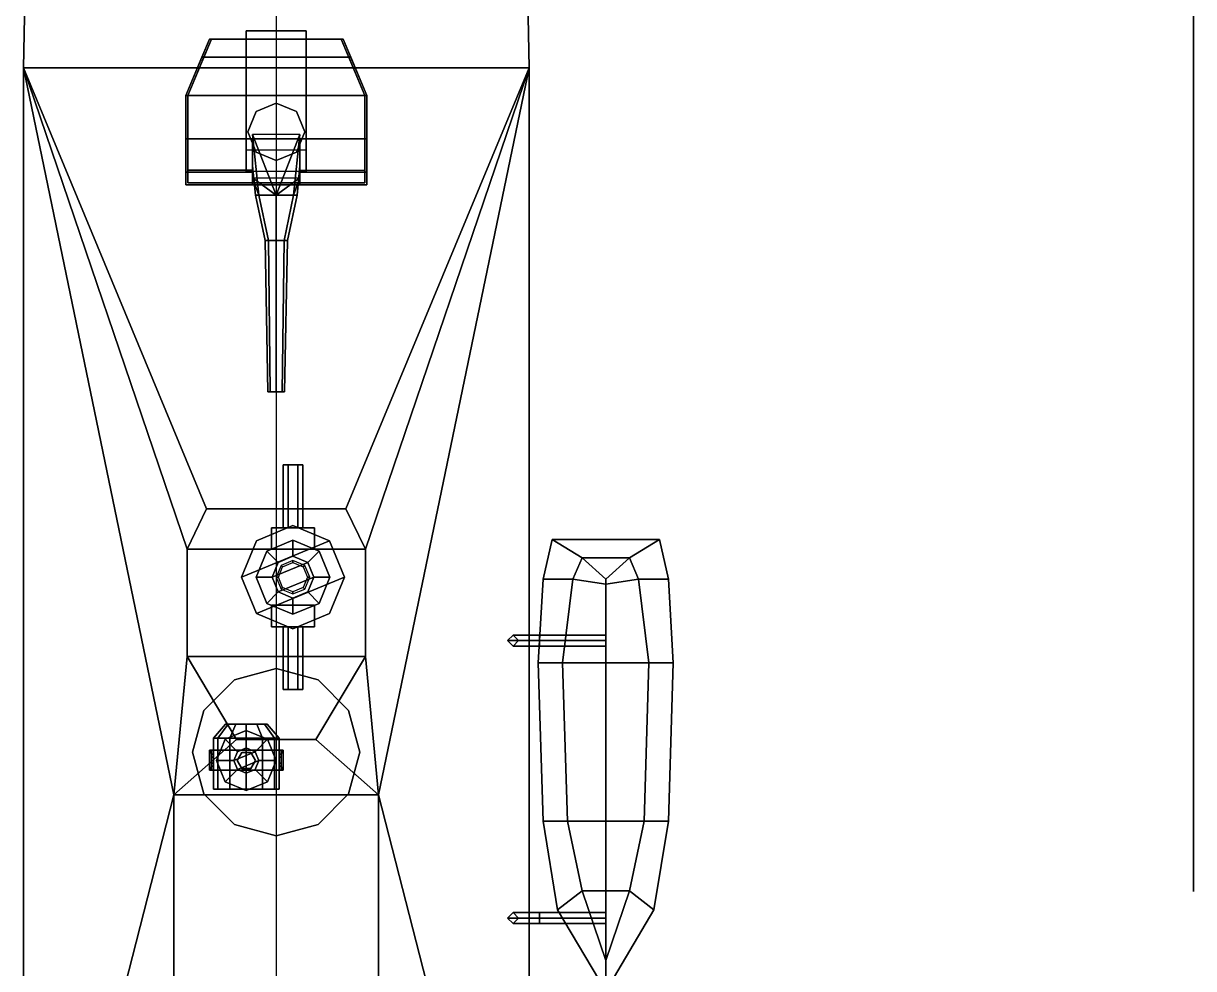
# Model space of a CAD drawing. Header units: millimetres. Extents: x -5.7 to 14.2, y -35.4 to 40.7.
# Drawn here: x -3.63 to 13.17, y -3.8 to 9.77 of the extents above; entities that cross this region are included whole.
import ezdxf

# ---------------------------------------------------------------- set-up
doc = ezdxf.new("R2010")
doc.units = ezdxf.units.MM
for name, color, linetype in [('gun', 1, 'Continuous'), ('railings', 6, 'Continuous'), ('sleeve', 5, 'Continuous'), ('superstructure', 3, 'Continuous'), ('turret', 2, 'Continuous')]:
    doc.layers.add(name, color=color, linetype=linetype)

msp = doc.modelspace()

# ---------------------------------------------------------------- linework, layer by layer
msp.add_xline((0, 4.53, -4.89), (0, -1))
for points in [[(-3.53, 14.27), (-3.63, 9.13), (-3.63, 9.13, 2.29), (-3.53, 14.27, 2.29)], [(-3.53, 14.27, 2.29), (-3.63, 9.13, 2.29), (3.63, 9.13, 2.29), (3.53, 14.27, 2.29)], [(3.53, 14.27, 2.29), (3.63, 9.13, 2.29), (3.63, 9.13), (3.53, 14.27)], [(-3.63, 9.13), (-3.63, -9.74), (-3.63, -9.74, 2.29), (-3.63, 9.13, 2.29)], [(-3.63, 9.13, 2.29), (-1, 2.8, 2.29), (1, 2.8, 2.29), (3.63, 9.13, 2.29)], [(-3.63, 9.13, 2.29), (-3.63, -9.74, 2.29), (-1.47, -1.3, 2.29)], [(-3.63, 9.13, 2.29), (-3.63, 9.13, 2.29), (-1.28, 2.22, 2.29), (-1, 2.8, 2.29)], [(-3.63, 9.13, 2.29), (-1.47, -1.3, 2.29), (-1.28, 0.68, 2.29), (-1.28, 2.22, 2.29)], [(1, 2.8, 2.29), (1.28, 2.22, 2.29), (3.63, 9.13, 2.29)], [(1.28, 2.22, 2.29), (1.28, 0.68, 2.29), (1.47, -1.3, 2.29), (3.63, 9.13, 2.29)], [(1.47, -1.3, 2.29), (1.47, -1.3, 2.29), (3.63, -9.74, 2.29), (3.63, 9.13, 2.29)], [(3.63, 9.13, 2.29), (3.63, -9.74, 2.29), (3.63, -9.74), (3.63, 9.13)], [(0.31, 3.43, 6.009), (0.17, 3.43, 6.009), (0.1, 3.43, 6.13), (0.38, 3.43, 6.13)], [(0.38, 3.43, 6.13), (0.1, 3.43, 6.13), (0.17, 3.43, 6.251), (0.31, 3.43, 6.251)], [(0.1, 3.43, 6.13), (0.17, 3.43, 6.009), (0.17, 2.53, 6.009), (0.1, 2.53, 6.13)], [(0.17, 3.43, 6.251), (0.1, 3.43, 6.13), (0.1, 2.53, 6.13), (0.17, 2.53, 6.251)], [(0.17, 3.43, 6.009), (0.31, 3.43, 6.009), (0.31, 2.53, 6.009), (0.17, 2.53, 6.009)], [(0.31, 3.43, 6.251), (0.17, 3.43, 6.251), (0.17, 2.53, 6.251), (0.31, 2.53, 6.251)], [(0.31, 3.43, 6.009), (0.38, 3.43, 6.13), (0.38, 2.53, 6.13), (0.31, 2.53, 6.009)], [(0.38, 3.43, 6.13), (0.31, 3.43, 6.251), (0.31, 2.53, 6.251), (0.38, 2.53, 6.13)], [(-1, 2.8, 2.29), (-1.28, 2.22, 2.29), (-1.28, 2.22, 4.17), (-1, 2.8, 4.17)], [(-1, 2.8, 4.17), (-1.28, 2.22, 4.17), (1.28, 2.22, 4.17), (1, 2.8, 4.17)], [(1, 2.8, 2.29), (-1, 2.8, 2.29), (-1, 2.8, 4.17), (1, 2.8, 4.17)], [(1, 2.8, 4.17), (1.28, 2.22, 4.17), (1.28, 2.22, 2.29), (1, 2.8, 2.29)], [(0.24, 2.56, 5.89), (-0.283, 2.343, 5.89), (-0.5, 1.82, 5.89), (0.763, 2.343, 5.89)], [(0.24, 2.56, 5.72), (-0.283, 2.343, 5.72), (-0.283, 2.343, 5.89), (0.24, 2.56, 5.89)], [(0.55, 2.53, 6.37), (0.55, 2.53, 5.89), (-0.07, 2.53, 5.89), (-0.07, 2.53, 6.37)], [(-0.07, 2.53, 5.89), (-0.07, 2.22, 5.89), (-0.07, 2.22, 6.37), (-0.07, 2.53, 6.37)], [(0.55, 2.53, 5.89), (0.55, 2.22, 5.89), (-0.07, 2.22, 5.89), (-0.07, 2.53, 5.89)], [(-0.07, 2.53, 6.37), (-0.07, 2.22, 6.37), (0.55, 2.22, 6.37), (0.55, 2.53, 6.37)], [(0.763, 2.343, 5.72), (0.24, 2.56, 5.72), (0.24, 2.56, 5.89), (0.763, 2.343, 5.89)], [(0.55, 2.22, 6.37), (0.55, 2.22, 5.89), (0.55, 2.53, 5.89), (0.55, 2.53, 6.37)], [(4.26, 1.79, 3.07), (4.39, 2.1, 3.07), (3.96, 2.36, 3.7), (3.83, 1.79, 3.7)], [(3.83, 1.79, 3.7), (3.96, 2.36, 3.7), (4.39, 2.1, 3.07), (4.26, 1.79, 3.07)], [(5.07, 2.1, 3.07), (4.39, 2.1, 3.07), (3.96, 2.36, 3.7), (5.5, 2.36, 3.7)], [(5.5, 2.36, 3.7), (3.96, 2.36, 3.7), (4.39, 2.1, 3.07), (5.07, 2.1, 3.07)], [(5.63, 1.79, 3.7), (5.5, 2.36, 3.7), (5.07, 2.1, 3.07), (5.2, 1.79, 3.07)], [(5.2, 1.79, 3.07), (5.07, 2.1, 3.07), (5.5, 2.36, 3.7), (5.63, 1.79, 3.7)], [(-1.28, 2.22, 2.29), (-1.28, 0.68, 2.29), (-1.28, 0.68, 4.17), (-1.28, 2.22, 4.17)], [(-1.28, 2.22, 4.17), (-1.28, 0.68, 4.17), (1.28, 0.68, 4.17), (1.28, 2.22, 4.17)], [(0.763, 2.343, 5.89), (-0.5, 1.82, 5.89), (-0.283, 1.297, 5.89), (0.98, 1.82, 5.89)], [(-0.283, 2.343, 5.72), (-0.5, 1.82, 5.72), (-0.5, 1.82, 5.89), (-0.283, 2.343, 5.89)], [(-0.135, 2.195, 5.89), (-0.29, 1.82, 5.89), (-0.29, 1.82, 6.43), (-0.135, 2.195, 6.43)], [(-0.135, 2.195, 6.43), (-0.29, 1.82, 6.43), (-0.06, 1.82, 6.74), (0.028, 2.032, 6.74)], [(0.24, 2.35, 5.89), (-0.135, 2.195, 5.89), (-0.135, 2.195, 6.43), (0.24, 2.35, 6.43)], [(0.24, 2.35, 6.43), (-0.135, 2.195, 6.43), (0.028, 2.032, 6.74), (0.24, 2.12, 6.74)], [(0.615, 2.195, 5.89), (0.24, 2.35, 5.89), (0.24, 2.35, 6.43), (0.615, 2.195, 6.43)], [(0.615, 2.195, 6.43), (0.24, 2.35, 6.43), (0.24, 2.12, 6.74), (0.452, 2.032, 6.74)], [(0.77, 1.82, 6.43), (0.615, 2.195, 6.43), (0.452, 2.032, 6.74), (0.54, 1.82, 6.74)], [(0.77, 1.82, 5.89), (0.615, 2.195, 5.89), (0.615, 2.195, 6.43), (0.77, 1.82, 6.43)], [(0.98, 1.82, 5.72), (0.763, 2.343, 5.72), (0.763, 2.343, 5.89), (0.98, 1.82, 5.89)], [(1.28, 2.22, 4.17), (1.28, 0.68, 4.17), (1.28, 0.68, 2.29), (1.28, 2.22, 2.29)], [(0.24, 2.12, 6.74), (0.028, 2.032, 6.74), (-0.06, 1.82, 6.74), (0.452, 2.032, 6.74)], [(0.452, 2.032, 6.74), (-0.06, 1.82, 6.74), (0.028, 1.608, 6.74), (0.54, 1.82, 6.74)], [(0.092, 1.968, 5.72), (0.24, 2.03, 5.72), (0.24, 2.06, 4.17), (0.07, 1.99, 4.17)], [(0.24, 2.03, 5.72), (0.388, 1.968, 5.72), (0.41, 1.99, 4.17), (0.24, 2.06, 4.17)], [(4.26, 1.79, 3.07), (4.39, 2.1, 3.07), (4.73, 1.79, 2.68), (4.73, 1.72, 2.68)], [(4.73, 1.72, 2.68), (4.73, 1.79, 2.68), (4.39, 2.1, 3.07), (4.26, 1.79, 3.07)], [(5.07, 2.1, 3.07), (4.39, 2.1, 3.07), (4.73, 1.79, 2.68)], [(4.73, 1.79, 2.68), (4.73, 1.79, 2.68), (4.39, 2.1, 3.07), (5.07, 2.1, 3.07)], [(4.73, 1.72, 2.68), (4.73, 1.79, 2.68), (5.07, 2.1, 3.07), (5.2, 1.79, 3.07)], [(5.2, 1.79, 3.07), (5.07, 2.1, 3.07), (4.73, 1.79, 2.68), (4.73, 1.72, 2.68)], [(0.03, 1.82, 5.72), (0.092, 1.968, 5.72), (0.07, 1.99, 4.17), (0, 1.82, 4.17)], [(0.388, 1.968, 5.72), (0.45, 1.82, 5.72), (0.48, 1.82, 4.17), (0.41, 1.99, 4.17)], [(-0.5, 1.82, 5.72), (-0.283, 1.297, 5.72), (-0.283, 1.297, 5.89), (-0.5, 1.82, 5.89)], [(-0.29, 1.82, 5.89), (-0.135, 1.445, 5.89), (-0.135, 1.445, 6.43), (-0.29, 1.82, 6.43)], [(-0.29, 1.82, 6.43), (-0.135, 1.445, 6.43), (0.028, 1.608, 6.74), (-0.06, 1.82, 6.74)], [(0.98, 1.82, 5.89), (-0.283, 1.297, 5.89), (0.24, 1.08, 5.89), (0.763, 1.297, 5.89)], [(0.092, 1.672, 5.72), (0.03, 1.82, 5.72), (0, 1.82, 4.17), (0.07, 1.65, 4.17)], [(0.54, 1.82, 6.74), (0.028, 1.608, 6.74), (0.24, 1.52, 6.74), (0.452, 1.608, 6.74)], [(0.45, 1.82, 5.72), (0.388, 1.672, 5.72), (0.41, 1.65, 4.17), (0.48, 1.82, 4.17)], [(0.615, 1.445, 6.43), (0.77, 1.82, 6.43), (0.54, 1.82, 6.74), (0.452, 1.608, 6.74)], [(0.615, 1.445, 5.89), (0.77, 1.82, 5.89), (0.77, 1.82, 6.43), (0.615, 1.445, 6.43)], [(0.763, 1.297, 5.72), (0.98, 1.82, 5.72), (0.98, 1.82, 5.89), (0.763, 1.297, 5.89)], [(4.11, 0.59, 3.07), (4.26, 1.79, 3.07), (3.83, 1.79, 3.7), (3.76, 0.59, 3.7)], [(3.76, 0.59, 3.7), (3.83, 1.79, 3.7), (4.26, 1.79, 3.07), (4.11, 0.59, 3.07)], [(4.11, 0.59, 3.07), (4.26, 1.79, 3.07), (4.73, 1.72, 2.68), (4.73, 0.59, 2.68)], [(4.73, 0.59, 2.68), (4.73, 1.72, 2.68), (4.26, 1.79, 3.07), (4.11, 0.59, 3.07)], [(4.73, 0.59, 2.68), (4.73, 1.72, 2.68), (5.2, 1.79, 3.07), (5.35, 0.59, 3.07)], [(5.35, 0.59, 3.07), (5.2, 1.79, 3.07), (4.73, 1.72, 2.68), (4.73, 0.59, 2.68)], [(5.7, 0.59, 3.7), (5.63, 1.79, 3.7), (5.2, 1.79, 3.07), (5.35, 0.59, 3.07)], [(5.35, 0.59, 3.07), (5.2, 1.79, 3.07), (5.63, 1.79, 3.7), (5.7, 0.59, 3.7)], [(-0.135, 1.445, 6.43), (0.24, 1.29, 6.43), (0.24, 1.52, 6.74), (0.028, 1.608, 6.74)], [(0.24, 1.61, 5.72), (0.092, 1.672, 5.72), (0.07, 1.65, 4.17), (0.24, 1.58, 4.17)], [(0.388, 1.672, 5.72), (0.24, 1.61, 5.72), (0.24, 1.58, 4.17), (0.41, 1.65, 4.17)], [(0.24, 1.29, 6.43), (0.615, 1.445, 6.43), (0.452, 1.608, 6.74), (0.24, 1.52, 6.74)], [(-0.135, 1.445, 5.89), (0.24, 1.29, 5.89), (0.24, 1.29, 6.43), (-0.135, 1.445, 6.43)], [(-0.07, 1.42, 6.37), (-0.07, 1.42, 5.89), (-0.07, 1.11, 5.89), (-0.07, 1.11, 6.37)], [(-0.07, 1.11, 5.89), (-0.07, 1.42, 5.89), (0.55, 1.42, 5.89), (0.55, 1.11, 5.89)], [(0.55, 1.11, 6.37), (0.55, 1.42, 6.37), (-0.07, 1.42, 6.37), (-0.07, 1.11, 6.37)], [(0.24, 1.29, 5.89), (0.615, 1.445, 5.89), (0.615, 1.445, 6.43), (0.24, 1.29, 6.43)], [(0.55, 1.11, 5.89), (0.55, 1.42, 5.89), (0.55, 1.42, 6.37), (0.55, 1.11, 6.37)], [(-0.283, 1.297, 5.72), (0.24, 1.08, 5.72), (0.24, 1.08, 5.89), (-0.283, 1.297, 5.89)], [(0.24, 1.08, 5.72), (0.763, 1.297, 5.72), (0.763, 1.297, 5.89), (0.24, 1.08, 5.89)], [(-0.07, 1.11, 6.37), (-0.07, 1.11, 5.89), (0.55, 1.11, 5.89), (0.55, 1.11, 6.37)], [(0.1, 0.21, 6.13), (0.17, 0.21, 6.251), (0.17, 1.11, 6.251), (0.1, 1.11, 6.13)], [(0.17, 0.21, 6.009), (0.1, 0.21, 6.13), (0.1, 1.11, 6.13), (0.17, 1.11, 6.009)], [(0.17, 0.21, 6.251), (0.31, 0.21, 6.251), (0.31, 1.11, 6.251), (0.17, 1.11, 6.251)], [(0.31, 0.21, 6.009), (0.17, 0.21, 6.009), (0.17, 1.11, 6.009), (0.31, 1.11, 6.009)], [(0.31, 0.21, 6.251), (0.38, 0.21, 6.13), (0.38, 1.11, 6.13), (0.31, 1.11, 6.251)], [(0.38, 0.21, 6.13), (0.31, 0.21, 6.009), (0.31, 1.11, 6.009), (0.38, 1.11, 6.13)], [(3.4, 0.99, 4.29), (3.32, 0.91, 4.29), (3.78, 0.91, 4.91), (3.78, 0.99, 4.83)], [(3.4, 0.99, 2.29), (3.32, 0.91, 2.29), (3.32, 0.91, 4.29), (3.4, 0.99, 4.29)], [(3.32, 0.91, 4.29), (3.4, 0.83, 4.29), (3.78, 0.83, 4.83), (3.78, 0.91, 4.91)], [(3.32, 0.91, 2.29), (3.4, 0.83, 2.29), (3.4, 0.83, 4.29), (3.32, 0.91, 4.29)], [(3.48, 0.91, 4.29), (3.4, 0.99, 4.29), (3.78, 0.99, 4.83), (3.78, 0.91, 4.75)], [(3.48, 0.91, 2.29), (3.4, 0.99, 2.29), (3.4, 0.99, 4.29), (3.48, 0.91, 4.29)], [(3.4, 0.83, 4.29), (3.48, 0.91, 4.29), (3.78, 0.91, 4.75), (3.78, 0.83, 4.83)], [(3.4, 0.83, 2.29), (3.48, 0.91, 2.29), (3.48, 0.91, 4.29), (3.4, 0.83, 4.29)], [(4.73, 0.91, 5.27), (4.73, 0.99, 5.19), (3.78, 0.99, 4.83), (3.78, 0.91, 4.91)], [(4.73, 0.99, 5.19), (4.73, 0.91, 5.11), (3.78, 0.91, 4.75), (3.78, 0.99, 4.83)], [(4.73, 0.91, 5.11), (4.73, 0.83, 5.19), (3.78, 0.83, 4.83), (3.78, 0.91, 4.75)], [(4.73, 0.83, 5.19), (4.73, 0.91, 5.27), (3.78, 0.91, 4.91), (3.78, 0.83, 4.83)], [(4.73, 0.83, 5.19), (4.73, 0.91, 5.11), (4.73, 0.99, 5.19), (4.73, 0.91, 5.27)], [(-1.47, -1.3, 2.29), (-1.47, -1.3, 2.29), (-0.57, -0.51, 2.29), (-1.28, 0.68, 2.29)], [(-1.28, 0.68, 2.29), (-0.57, -0.51, 2.29), (-0.57, -0.51, 3.3), (-1.28, 0.68, 3.3)], [(-1.28, 0.68, 3.3), (-0.57, -0.51, 3.3), (0.57, -0.51, 3.3), (1.28, 0.68, 3.3)], [(-1.28, 0.68, 4.17), (-1.28, 0.68, 3.3), (1.28, 0.68, 3.3), (1.28, 0.68, 4.17)], [(1.28, 0.68, 3.3), (0.57, -0.51, 3.3), (0.57, -0.51, 2.29), (1.28, 0.68, 2.29)], [(1.28, 0.68, 2.29), (0.57, -0.51, 2.29), (1.47, -1.3, 2.29)], [(0, 0.51, 3.3), (-0.6, 0.349, 3.3), (-0.6, 0.349, 5.07), (0, 0.51, 5.07)], [(0.6, 0.349, 3.3), (0, 0.51, 3.3), (0, 0.51, 5.07), (0.6, 0.349, 5.07)], [(4.18, -1.68, 3.07), (4.11, 0.59, 3.07), (3.76, 0.59, 3.7), (3.83, -1.68, 3.8)], [(3.83, -1.68, 3.8), (3.76, 0.59, 3.7), (4.11, 0.59, 3.07), (4.18, -1.68, 3.07)], [(4.18, -1.68, 3.07), (4.11, 0.59, 3.07), (4.73, 0.59, 2.68), (4.73, -1.68, 2.68)], [(4.73, -1.68, 2.68), (4.73, 0.59, 2.68), (4.11, 0.59, 3.07), (4.18, -1.68, 3.07)], [(4.73, -1.68, 2.68), (4.73, 0.59, 2.68), (5.35, 0.59, 3.07), (5.28, -1.68, 3.07)], [(5.28, -1.68, 3.07), (5.35, 0.59, 3.07), (4.73, 0.59, 2.68), (4.73, -1.68, 2.68)], [(5.63, -1.68, 3.8), (5.7, 0.59, 3.7), (5.35, 0.59, 3.07), (5.28, -1.68, 3.07)], [(5.28, -1.68, 3.07), (5.35, 0.59, 3.07), (5.7, 0.59, 3.7), (5.63, -1.68, 3.8)], [(-0.6, 0.349, 3.3), (-1.039, -0.09, 3.3), (-1.039, -0.09, 5.07), (-0.6, 0.349, 5.07)], [(1.039, -0.09, 3.3), (0.6, 0.349, 3.3), (0.6, 0.349, 5.07), (1.039, -0.09, 5.07)], [(0.1, 0.21, 6.13), (0.38, 0.21, 6.13), (0.31, 0.21, 6.251), (0.17, 0.21, 6.251)], [(0.17, 0.21, 6.009), (0.31, 0.21, 6.009), (0.38, 0.21, 6.13), (0.1, 0.21, 6.13)], [(-1.039, -0.09, 3.3), (-1.2, -0.69, 3.3), (-1.2, -0.69, 5.07), (-1.039, -0.09, 5.07)], [(1.2, -0.69, 3.3), (1.039, -0.09, 3.3), (1.039, -0.09, 5.07), (1.2, -0.69, 5.07)], [(-0.57, -0.51, 2.29), (-1.47, -1.3, 2.29), (-1.47, -1.3, 3.3), (-0.57, -0.51, 3.3)], [(-0.57, -0.51, 3.3), (-1.47, -1.3, 3.3), (1.47, -1.3, 3.3), (0.57, -0.51, 3.3)], [(0.57, -0.51, 3.3), (1.47, -1.3, 3.3), (1.47, -1.3, 2.29), (0.57, -0.51, 2.29)], [(-1.2, -0.69, 3.3), (-1.039, -1.29, 3.3), (-1.039, -1.29, 5.07), (-1.2, -0.69, 5.07)], [(1.039, -1.29, 3.3), (1.2, -0.69, 3.3), (1.2, -0.69, 5.07), (1.039, -1.29, 5.07)], [(-3.63, -9.74, 2.29), (-3.61, -11.16, 2.29), (-1.47, -11.16, 2.29), (-1.47, -1.3, 2.29)], [(-1.47, -1.3, 2.29), (-1.47, -11.16, 2.29), (-1.47, -11.38, 3.3), (-1.47, -1.3, 3.3)], [(-1.47, -1.3, 3.3), (-1.47, -11.38, 3.3), (1.47, -11.38, 3.3), (1.47, -1.3, 3.3)], [(-1.039, -1.29, 3.3), (-0.6, -1.729, 3.3), (-0.6, -1.729, 5.07), (-1.039, -1.29, 5.07)], [(0.6, -1.729, 3.3), (1.039, -1.29, 3.3), (1.039, -1.29, 5.07), (0.6, -1.729, 5.07)], [(1.47, -1.3, 2.29), (1.47, -11.16, 2.29), (3.61, -11.16, 2.29), (3.63, -9.74, 2.29)], [(1.47, -11.38, 3.3), (1.47, -11.16, 2.29), (1.47, -1.3, 2.29), (1.47, -1.3, 3.3)], [(-0.6, -1.729, 3.3), (0, -1.89, 3.3), (0, -1.89, 5.07), (-0.6, -1.729, 5.07)], [(0, -1.89, 3.3), (0.6, -1.729, 3.3), (0.6, -1.729, 5.07), (0, -1.89, 5.07)], [(4.39, -2.68, 3.07), (4.18, -1.68, 3.07), (3.83, -1.68, 3.8), (4.04, -2.95, 3.86)], [(4.04, -2.95, 3.86), (3.83, -1.68, 3.8), (4.18, -1.68, 3.07), (4.39, -2.68, 3.07)], [(4.73, -2.68, 2.68), (4.73, -1.68, 2.68), (4.18, -1.68, 3.07), (4.39, -2.68, 3.07)], [(4.39, -2.68, 3.07), (4.18, -1.68, 3.07), (4.73, -1.68, 2.68), (4.73, -2.68, 2.68)], [(5.07, -2.68, 3.07), (5.28, -1.68, 3.07), (4.73, -1.68, 2.68), (4.73, -2.68, 2.68)], [(4.73, -2.68, 2.68), (4.73, -1.68, 2.68), (5.28, -1.68, 3.07), (5.07, -2.68, 3.07)], [(5.42, -2.95, 3.86), (5.63, -1.68, 3.8), (5.28, -1.68, 3.07), (5.07, -2.68, 3.07)], [(5.07, -2.68, 3.07), (5.28, -1.68, 3.07), (5.63, -1.68, 3.8), (5.42, -2.95, 3.86)], [(4.73, -3.68, 3.07), (4.39, -2.68, 3.07), (4.04, -2.95, 3.86), (4.73, -4.12, 3.94)], [(4.73, -4.12, 3.94), (4.04, -2.95, 3.86), (4.39, -2.68, 3.07), (4.73, -3.68, 3.07)], [(4.73, -3.3, 2.68), (4.73, -2.68, 2.68), (4.39, -2.68, 3.07), (4.73, -3.68, 3.07)], [(4.73, -3.68, 3.07), (4.39, -2.68, 3.07), (4.73, -2.68, 2.68), (4.73, -3.3, 2.68)], [(4.73, -3.68, 3.07), (5.07, -2.68, 3.07), (4.73, -2.68, 2.68), (4.73, -3.3, 2.68)], [(4.73, -3.3, 2.68), (4.73, -2.68, 2.68), (5.07, -2.68, 3.07), (4.73, -3.68, 3.07)], [(4.73, -4.12, 3.94), (5.42, -2.95, 3.86), (5.07, -2.68, 3.07), (4.73, -3.68, 3.07)], [(4.73, -3.68, 3.07), (5.07, -2.68, 3.07), (5.42, -2.95, 3.86), (4.73, -4.12, 3.94)], [(3.4, -2.99, 4.29), (3.32, -3.07, 4.29), (3.78, -3.07, 4.91), (3.78, -2.99, 4.83)], [(3.4, -2.99, 2.29), (3.32, -3.07, 2.29), (3.32, -3.07, 4.29), (3.4, -2.99, 4.29)], [(3.48, -3.07, 4.29), (3.4, -2.99, 4.29), (3.78, -2.99, 4.83), (3.78, -3.07, 4.75)], [(3.48, -3.07, 2.29), (3.4, -2.99, 2.29), (3.4, -2.99, 4.29), (3.48, -3.07, 4.29)], [(4.73, -2.99, 5.19), (4.73, -3.07, 5.11), (3.78, -3.07, 4.75), (3.78, -2.99, 4.83)], [(4.73, -3.07, 5.27), (4.73, -2.99, 5.19), (3.78, -2.99, 4.83), (3.78, -3.07, 4.91)], [(4.73, -3.15, 5.19), (4.73, -3.07, 5.11), (4.73, -2.99, 5.19), (4.73, -3.07, 5.27)], [(3.32, -3.07, 4.29), (3.4, -3.15, 4.29), (3.78, -3.15, 4.83), (3.78, -3.07, 4.91)], [(3.32, -3.07, 2.29), (3.4, -3.15, 2.29), (3.4, -3.15, 4.29), (3.32, -3.07, 4.29)], [(3.4, -3.15, 4.29), (3.48, -3.07, 4.29), (3.78, -3.07, 4.75), (3.78, -3.15, 4.83)], [(3.4, -3.15, 2.29), (3.48, -3.07, 2.29), (3.48, -3.07, 4.29), (3.4, -3.15, 4.29)], [(4.73, -3.15, 5.19), (4.73, -3.07, 5.27), (3.78, -3.07, 4.91), (3.78, -3.15, 4.83)], [(4.73, -3.07, 5.11), (4.73, -3.15, 5.19), (3.78, -3.15, 4.83), (3.78, -3.07, 4.75)]]:
    msp.add_3dface(points)
at = {"layer": 'gun'}
for points in [[(-0.085, 4.48, 3.865), (-0.12, 4.48, 3.95), (-0.16, 6.65, 3.95), (-0.113, 6.65, 3.837)], [(-0.12, 4.48, 3.95), (-0.085, 4.48, 4.035), (-0.113, 6.65, 4.063), (-0.16, 6.65, 3.95)], [(0, 4.48, 3.83), (-0.085, 4.48, 3.865), (-0.113, 6.65, 3.837), (0, 6.65, 3.79)], [(-0.085, 4.48, 4.035), (0, 4.48, 4.07), (0, 6.65, 4.11), (-0.113, 6.65, 4.063)], [(0.085, 4.48, 3.865), (0, 4.48, 3.83), (0, 6.65, 3.79), (0.113, 6.65, 3.837)], [(0, 4.48, 4.07), (0.085, 4.48, 4.035), (0.113, 6.65, 4.063), (0, 6.65, 4.11)], [(0.12, 4.48, 3.95), (0.085, 4.48, 3.865), (0.113, 6.65, 3.837), (0.16, 6.65, 3.95)], [(0.085, 4.48, 4.035), (0.12, 4.48, 3.95), (0.16, 6.65, 3.95), (0.113, 6.65, 4.063)], [(-0.12, 4.48, 3.95), (0.085, 4.48, 4.035), (0, 4.48, 4.07), (-0.085, 4.48, 4.035)], [(-0.085, 4.48, 3.865), (0.12, 4.48, 3.95), (0.085, 4.48, 4.035), (-0.12, 4.48, 3.95)], [(0, 4.48, 3.83), (0.085, 4.48, 3.865), (0.12, 4.48, 3.95), (-0.085, 4.48, 3.865)]]:
    msp.add_3dface(points, dxfattribs=at)
at = {"layer": 'railings'}
for points in [[(13.17, 9.34, 3.26), (13.17, 9.34, 3.29), (13.17, 10.31, 3.29), (13.17, 10.31, 3.26)], [(13.17, 10.31, 3.26), (13.17, 10.31, 3.29), (13.17, 9.34, 3.29), (13.17, 9.34, 3.26)], [(13.17, 9.34, 2.29), (13.17, 9.31, 2.29), (13.17, 9.31, 3.29), (13.17, 9.34, 3.29)], [(13.17, 9.34, 3.29), (13.17, 9.31, 3.29), (13.17, 9.31, 2.29), (13.17, 9.34, 2.29)], [(13.17, 9.31, 3.26), (13.17, 9.31, 3.29), (13.17, 8.34, 3.29), (13.17, 8.34, 3.26)], [(13.17, 8.34, 3.26), (13.17, 8.34, 3.29), (13.17, 9.31, 3.29), (13.17, 9.31, 3.26)], [(13.17, 8.34, 3.29), (13.17, 8.31, 3.29), (13.17, 8.31, 2.29), (13.17, 8.34, 2.29)], [(13.17, 8.34, 2.29), (13.17, 8.31, 2.29), (13.17, 8.31, 3.29), (13.17, 8.34, 3.29)], [(13.17, 7.34, 3.26), (13.17, 7.34, 3.29), (13.17, 8.31, 3.29), (13.17, 8.31, 3.26)], [(13.17, 8.31, 3.26), (13.17, 8.31, 3.29), (13.17, 7.34, 3.29), (13.17, 7.34, 3.26)], [(13.17, 7.34, 2.29), (13.17, 7.31, 2.29), (13.17, 7.31, 3.29), (13.17, 7.34, 3.29)], [(13.17, 7.34, 3.29), (13.17, 7.31, 3.29), (13.17, 7.31, 2.29), (13.17, 7.34, 2.29)], [(13.17, 6.34, 3.26), (13.17, 6.34, 3.29), (13.17, 7.31, 3.29), (13.17, 7.31, 3.26)], [(13.17, 7.31, 3.26), (13.17, 7.31, 3.29), (13.17, 6.34, 3.29), (13.17, 6.34, 3.26)], [(13.17, 6.34, 2.29), (13.17, 6.31, 2.29), (13.17, 6.31, 3.29), (13.17, 6.34, 3.29)], [(13.17, 6.34, 3.29), (13.17, 6.31, 3.29), (13.17, 6.31, 2.29), (13.17, 6.34, 2.29)], [(13.17, 6.31, 3.26), (13.17, 6.31, 3.29), (13.17, 5.34, 3.29), (13.17, 5.34, 3.26)], [(13.17, 5.34, 3.26), (13.17, 5.34, 3.29), (13.17, 6.31, 3.29), (13.17, 6.31, 3.26)], [(13.17, 5.34, 3.29), (13.17, 5.31, 3.29), (13.17, 5.31, 2.29), (13.17, 5.34, 2.29)], [(13.17, 5.34, 2.29), (13.17, 5.31, 2.29), (13.17, 5.31, 3.29), (13.17, 5.34, 3.29)], [(13.17, 5.31, 3.26), (13.17, 5.31, 3.29), (13.17, 4.34, 3.29), (13.17, 4.34, 3.26)], [(13.17, 4.34, 3.26), (13.17, 4.34, 3.29), (13.17, 5.31, 3.29), (13.17, 5.31, 3.26)], [(13.17, 4.34, 3.29), (13.17, 4.31, 3.29), (13.17, 4.31, 2.29), (13.17, 4.34, 2.29)], [(13.17, 4.34, 2.29), (13.17, 4.31, 2.29), (13.17, 4.31, 3.29), (13.17, 4.34, 3.29)], [(13.17, 3.34, 3.26), (13.17, 3.34, 3.29), (13.17, 4.31, 3.29), (13.17, 4.31, 3.26)], [(13.17, 4.31, 3.26), (13.17, 4.31, 3.29), (13.17, 3.34, 3.29), (13.17, 3.34, 3.26)], [(13.17, 3.34, 2.29), (13.17, 3.31, 2.29), (13.17, 3.31, 3.29), (13.17, 3.34, 3.29)], [(13.17, 3.34, 3.29), (13.17, 3.31, 3.29), (13.17, 3.31, 2.29), (13.17, 3.34, 2.29)], [(13.17, 3.31, 3.26), (13.17, 3.31, 3.29), (13.17, 2.34, 3.29), (13.17, 2.34, 3.26)], [(13.17, 2.34, 3.26), (13.17, 2.34, 3.29), (13.17, 3.31, 3.29), (13.17, 3.31, 3.26)], [(13.17, 2.34, 3.29), (13.17, 2.31, 3.29), (13.17, 2.31, 2.29), (13.17, 2.34, 2.29)], [(13.17, 2.34, 2.29), (13.17, 2.31, 2.29), (13.17, 2.31, 3.29), (13.17, 2.34, 3.29)], [(13.17, 1.34, 3.26), (13.17, 1.34, 3.29), (13.17, 2.31, 3.29), (13.17, 2.31, 3.26)], [(13.17, 2.31, 3.26), (13.17, 2.31, 3.29), (13.17, 1.34, 3.29), (13.17, 1.34, 3.26)], [(13.17, 1.34, 2.29), (13.17, 1.31, 2.29), (13.17, 1.31, 3.29), (13.17, 1.34, 3.29)], [(13.17, 1.34, 3.29), (13.17, 1.31, 3.29), (13.17, 1.31, 2.29), (13.17, 1.34, 2.29)], [(13.17, 1.31, 3.26), (13.17, 1.31, 3.29), (13.17, 0.34, 3.29), (13.17, 0.34, 3.26)], [(13.17, 0.34, 3.26), (13.17, 0.34, 3.29), (13.17, 1.31, 3.29), (13.17, 1.31, 3.26)], [(13.17, 0.34, 3.29), (13.17, 0.31, 3.29), (13.17, 0.31, 2.29), (13.17, 0.34, 2.29)], [(13.17, 0.34, 2.29), (13.17, 0.31, 2.29), (13.17, 0.31, 3.29), (13.17, 0.34, 3.29)], [(13.17, 0.31, 3.26), (13.17, 0.31, 3.29), (13.17, -0.66, 3.29), (13.17, -0.66, 3.26)], [(13.17, -0.66, 3.26), (13.17, -0.66, 3.29), (13.17, 0.31, 3.29), (13.17, 0.31, 3.26)], [(13.17, -0.66, 3.29), (13.17, -0.69, 3.29), (13.17, -0.69, 2.29), (13.17, -0.66, 2.29)], [(13.17, -0.66, 2.29), (13.17, -0.69, 2.29), (13.17, -0.69, 3.29), (13.17, -0.66, 3.29)], [(13.17, -1.66, 3.26), (13.17, -1.66, 3.29), (13.17, -0.69, 3.29), (13.17, -0.69, 3.26)], [(13.17, -0.69, 3.26), (13.17, -0.69, 3.29), (13.17, -1.66, 3.29), (13.17, -1.66, 3.26)], [(13.17, -1.66, 2.29), (13.17, -1.69, 2.29), (13.17, -1.69, 3.29), (13.17, -1.66, 3.29)], [(13.17, -1.66, 3.29), (13.17, -1.69, 3.29), (13.17, -1.69, 2.29), (13.17, -1.66, 2.29)], [(13.17, -2.66, 3.26), (13.17, -2.66, 3.29), (13.17, -1.69, 3.29), (13.17, -1.69, 3.26)], [(13.17, -1.69, 3.26), (13.17, -1.69, 3.29), (13.17, -2.66, 3.29), (13.17, -2.66, 3.26)], [(13.17, -2.66, 2.29), (13.17, -2.69, 2.29), (13.17, -2.69, 3.29), (13.17, -2.66, 3.29)], [(13.17, -2.66, 3.29), (13.17, -2.69, 3.29), (13.17, -2.69, 2.29), (13.17, -2.66, 2.29)]]:
    msp.add_3dface(points, dxfattribs=at)
at = {"layer": 'sleeve'}
for points in [[(-0.43, 9.66, 3.61), (-0.43, 7.64, 3.61), (-0.43, 7.95, 4.42), (-0.43, 9.66, 4.42)], [(0.43, 9.66, 4.42), (0.43, 9.66, 3.61), (-0.43, 9.66, 3.61), (-0.43, 9.66, 4.42)], [(0.43, 9.66, 3.61), (0.43, 7.64, 3.61), (-0.43, 7.64, 3.61), (-0.43, 9.66, 3.61)], [(-0.43, 9.66, 4.42), (-0.43, 7.95, 4.42), (0.43, 7.95, 4.42), (0.43, 9.66, 4.42)], [(0.43, 7.95, 4.42), (0.43, 7.64, 3.61), (0.43, 9.66, 3.61), (0.43, 9.66, 4.42)], [(0, 7.3, 4.41), (0.34, 8.17, 4.7), (-0.34, 8.17, 4.7), (0, 7.3, 4.41)], [(-0.25, 7.3, 4.275), (0, 7.3, 4.41), (-0.34, 8.17, 4.7)], [(-0.3, 7.3, 3.95), (-0.25, 7.3, 4.275), (-0.34, 8.17, 4.7), (-0.34, 7.72, 4.15)], [(0, 7.3, 4.41), (0.25, 7.3, 4.275), (0.34, 8.17, 4.7)], [(0.25, 7.3, 4.275), (0.3, 7.3, 3.95), (0.34, 7.72, 4.15), (0.34, 8.17, 4.7)], [(-0.25, 7.3, 3.625), (-0.3, 7.3, 3.95), (-0.34, 7.72, 4.15), (-0.34, 7.55, 3.4)], [(0.3, 7.3, 3.95), (0.25, 7.3, 3.625), (0.34, 7.55, 3.4), (0.34, 7.72, 4.15)], [(0.34, 7.55, 3.4), (0, 7.3, 3.49), (0, 7.3, 3.49), (-0.34, 7.55, 3.4)], [(0, 7.3, 3.49), (-0.25, 7.3, 3.625), (-0.34, 7.55, 3.4)], [(0.25, 7.3, 3.625), (0, 7.3, 3.49), (0.34, 7.55, 3.4)], [(-0.113, 6.65, 3.837), (-0.16, 6.65, 3.95), (-0.3, 7.3, 3.95), (-0.25, 7.3, 3.625)], [(-0.16, 6.65, 3.95), (-0.113, 6.65, 4.063), (-0.25, 7.3, 4.275), (-0.3, 7.3, 3.95)], [(0, 6.65, 3.79), (-0.113, 6.65, 3.837), (-0.25, 7.3, 3.625), (0, 7.3, 3.49)], [(-0.113, 6.65, 4.063), (0, 6.65, 4.11), (0, 7.3, 4.41), (-0.25, 7.3, 4.275)], [(0.113, 6.65, 3.837), (0, 6.65, 3.79), (0, 7.3, 3.49), (0.25, 7.3, 3.625)], [(0, 6.65, 4.11), (0.113, 6.65, 4.063), (0.25, 7.3, 4.275), (0, 7.3, 4.41)], [(0.16, 6.65, 3.95), (0.113, 6.65, 3.837), (0.25, 7.3, 3.625), (0.3, 7.3, 3.95)], [(0.113, 6.65, 4.063), (0.16, 6.65, 3.95), (0.3, 7.3, 3.95), (0.25, 7.3, 4.275)]]:
    msp.add_3dface(points, dxfattribs=at)
at = {"layer": 'superstructure'}
for points in [[(-0.9, -0.49, 6.36), (-0.837, -0.49, 6.595), (-0.69, -0.29, 6.51), (-0.73, -0.29, 6.36)], [(-0.837, -0.49, 6.125), (-0.9, -0.49, 6.36), (-0.73, -0.29, 6.36), (-0.69, -0.29, 6.21)], [(-0.665, -0.49, 5.953), (-0.837, -0.49, 6.125), (-0.69, -0.29, 6.21), (-0.58, -0.29, 6.1)], [(-0.837, -0.49, 6.595), (-0.665, -0.49, 6.767), (-0.58, -0.29, 6.62), (-0.69, -0.29, 6.51)], [(-0.69, -0.29, 6.51), (-0.28, -0.29, 6.1), (-0.43, -0.29, 6.06), (-0.73, -0.29, 6.36)], [(-0.73, -0.29, 6.36), (-0.43, -0.29, 6.06), (-0.58, -0.29, 6.1), (-0.69, -0.29, 6.21)], [(-0.58, -0.29, 6.62), (-0.17, -0.29, 6.21), (-0.28, -0.29, 6.1), (-0.69, -0.29, 6.51)], [(-0.43, -0.49, 5.89), (-0.665, -0.49, 5.953), (-0.58, -0.29, 6.1), (-0.43, -0.29, 6.06)], [(-0.665, -0.49, 6.767), (-0.43, -0.49, 6.83), (-0.43, -0.29, 6.66), (-0.58, -0.29, 6.62)], [(-0.43, -0.29, 6.66), (-0.13, -0.29, 6.36), (-0.17, -0.29, 6.21), (-0.58, -0.29, 6.62)], [(-0.28, -0.29, 6.62), (-0.17, -0.29, 6.51), (-0.13, -0.29, 6.36), (-0.43, -0.29, 6.66)], [(-0.195, -0.49, 5.953), (-0.43, -0.49, 5.89), (-0.43, -0.29, 6.06), (-0.28, -0.29, 6.1)], [(-0.43, -0.49, 6.83), (-0.195, -0.49, 6.767), (-0.28, -0.29, 6.62), (-0.43, -0.29, 6.66)], [(-0.023, -0.49, 6.125), (-0.195, -0.49, 5.953), (-0.28, -0.29, 6.1), (-0.17, -0.29, 6.21)], [(-0.195, -0.49, 6.767), (-0.023, -0.49, 6.595), (-0.17, -0.29, 6.51), (-0.28, -0.29, 6.62)], [(-0.023, -0.49, 6.595), (0.04, -0.49, 6.36), (-0.13, -0.29, 6.36), (-0.17, -0.29, 6.51)], [(0.04, -0.49, 6.36), (-0.023, -0.49, 6.125), (-0.17, -0.29, 6.21), (-0.13, -0.29, 6.36)], [(-0.9, -1.22, 6.36), (-0.837, -1.22, 6.595), (-0.837, -0.49, 6.595), (-0.9, -0.49, 6.36)], [(-0.837, -1.22, 6.125), (-0.9, -1.22, 6.36), (-0.9, -0.49, 6.36), (-0.837, -0.49, 6.125)], [(-0.665, -1.22, 5.953), (-0.837, -1.22, 6.125), (-0.837, -0.49, 6.125), (-0.665, -0.49, 5.953)], [(-0.837, -1.22, 6.595), (-0.665, -1.22, 6.767), (-0.665, -0.49, 6.767), (-0.837, -0.49, 6.595)], [(-0.43, -0.38, 5.38), (-0.734, -0.506, 5.38), (-0.557, -0.683, 5.38), (-0.43, -0.63, 5.38)], [(-0.43, -0.38, 5.07), (-0.734, -0.506, 5.07), (-0.734, -0.506, 5.38), (-0.43, -0.38, 5.38)], [(-0.43, -1.22, 5.89), (-0.665, -1.22, 5.953), (-0.665, -0.49, 5.953), (-0.43, -0.49, 5.89)], [(-0.665, -1.22, 6.767), (-0.43, -1.22, 6.83), (-0.43, -0.49, 6.83), (-0.665, -0.49, 6.767)], [(-0.126, -0.506, 5.38), (-0.43, -0.38, 5.38), (-0.43, -0.63, 5.38), (-0.303, -0.683, 5.38)], [(-0.126, -0.506, 5.07), (-0.43, -0.38, 5.07), (-0.43, -0.38, 5.38), (-0.126, -0.506, 5.38)], [(-0.195, -1.22, 5.953), (-0.43, -1.22, 5.89), (-0.43, -0.49, 5.89), (-0.195, -0.49, 5.953)], [(-0.43, -1.22, 6.83), (-0.195, -1.22, 6.767), (-0.195, -0.49, 6.767), (-0.43, -0.49, 6.83)], [(-0.023, -1.22, 6.125), (-0.195, -1.22, 5.953), (-0.195, -0.49, 5.953), (-0.023, -0.49, 6.125)], [(-0.195, -1.22, 6.767), (-0.023, -1.22, 6.595), (-0.023, -0.49, 6.595), (-0.195, -0.49, 6.767)], [(-0.023, -1.22, 6.595), (0.04, -1.22, 6.36), (0.04, -0.49, 6.36), (-0.023, -0.49, 6.595)], [(0.04, -1.22, 6.36), (-0.023, -1.22, 6.125), (-0.023, -0.49, 6.125), (0.04, -0.49, 6.36)], [(-0.9, -0.66, 5.87), (-0.96, -0.66, 5.87), (-0.93, -0.72, 6.36), (-0.9, -0.72, 6.36)], [(-0.93, -0.89, 6.36), (-0.93, -0.72, 6.36), (-0.96, -0.66, 5.87), (-0.96, -0.95, 5.87)], [(-0.96, -0.95, 5.87), (-0.96, -0.66, 5.87), (-0.93, -0.66, 5.75), (-0.93, -0.95, 5.75)], [(-0.9, -0.66, 5.83), (-0.93, -0.66, 5.75), (-0.96, -0.66, 5.87), (-0.9, -0.66, 5.87)], [(-0.93, -0.95, 5.75), (-0.93, -0.66, 5.75), (0.07, -0.66, 5.75), (0.07, -0.95, 5.75)], [(0.04, -0.66, 5.83), (0.07, -0.66, 5.75), (-0.93, -0.66, 5.75), (-0.9, -0.66, 5.83)], [(-0.9, -0.95, 5.87), (-0.9, -0.66, 5.87), (-0.9, -0.72, 6.36), (-0.9, -0.89, 6.36)], [(-0.9, -0.95, 5.83), (-0.9, -0.66, 5.83), (-0.9, -0.66, 5.87), (-0.9, -0.95, 5.87)], [(0.04, -0.95, 5.83), (0.04, -0.66, 5.83), (-0.9, -0.66, 5.83), (-0.9, -0.95, 5.83)], [(-0.734, -0.506, 5.38), (-0.86, -0.81, 5.38), (-0.61, -0.81, 5.38), (-0.557, -0.683, 5.38)], [(-0.734, -0.506, 5.07), (-0.86, -0.81, 5.07), (-0.86, -0.81, 5.38), (-0.734, -0.506, 5.38)], [(-0.61, -0.81, 5.52), (-0.303, -0.683, 5.52), (-0.43, -0.63, 5.52), (-0.557, -0.683, 5.52)], [(-0.43, -0.63, 5.38), (-0.557, -0.683, 5.38), (-0.557, -0.683, 5.52), (-0.43, -0.63, 5.52)], [(-0.303, -0.683, 5.38), (-0.43, -0.63, 5.38), (-0.43, -0.63, 5.52), (-0.303, -0.683, 5.52)], [(0, -0.81, 5.38), (-0.126, -0.506, 5.38), (-0.303, -0.683, 5.38), (-0.25, -0.81, 5.38)], [(0, -0.81, 5.07), (-0.126, -0.506, 5.07), (-0.126, -0.506, 5.38), (0, -0.81, 5.38)], [(0.04, -0.66, 5.87), (0.04, -0.95, 5.87), (0.04, -0.89, 6.36), (0.04, -0.72, 6.36)], [(0.04, -0.72, 6.36), (0.07, -0.72, 6.36), (0.1, -0.66, 5.87), (0.04, -0.66, 5.87)], [(0.04, -0.66, 5.87), (0.1, -0.66, 5.87), (0.07, -0.66, 5.75), (0.04, -0.66, 5.83)], [(0.04, -0.66, 5.83), (0.04, -0.95, 5.83), (0.04, -0.95, 5.87), (0.04, -0.66, 5.87)], [(0.07, -0.72, 6.36), (0.07, -0.89, 6.36), (0.1, -0.95, 5.87), (0.1, -0.66, 5.87)], [(0.1, -0.66, 5.87), (0.1, -0.95, 5.87), (0.07, -0.95, 5.75), (0.07, -0.66, 5.75)], [(-0.93, -0.85, 6.43), (-0.93, -0.76, 6.43), (-0.93, -0.72, 6.36), (-0.93, -0.89, 6.36)], [(-0.9, -0.72, 6.36), (-0.93, -0.72, 6.36), (-0.93, -0.76, 6.43), (-0.9, -0.76, 6.43)], [(-0.9, -0.76, 6.43), (-0.93, -0.76, 6.43), (-0.93, -0.85, 6.43), (-0.9, -0.85, 6.43)], [(-0.9, -0.89, 6.36), (-0.9, -0.72, 6.36), (-0.9, -0.76, 6.43), (-0.9, -0.85, 6.43)], [(-0.86, -0.81, 5.38), (-0.734, -1.114, 5.38), (-0.557, -0.937, 5.38), (-0.61, -0.81, 5.38)], [(-0.86, -0.81, 5.07), (-0.734, -1.114, 5.07), (-0.734, -1.114, 5.38), (-0.86, -0.81, 5.38)], [(-0.557, -0.683, 5.38), (-0.61, -0.81, 5.38), (-0.61, -0.81, 5.52), (-0.557, -0.683, 5.52)], [(-0.557, -0.937, 5.52), (-0.25, -0.81, 5.52), (-0.303, -0.683, 5.52), (-0.61, -0.81, 5.52)], [(-0.61, -0.81, 5.38), (-0.557, -0.937, 5.38), (-0.557, -0.937, 5.52), (-0.61, -0.81, 5.52)], [(-0.495, -0.697, 5.52), (-0.56, -0.81, 5.52), (-0.56, -0.81, 5.75), (-0.495, -0.697, 5.75)], [(-0.56, -0.81, 5.52), (-0.495, -0.923, 5.52), (-0.495, -0.923, 5.75), (-0.56, -0.81, 5.75)], [(-0.43, -0.99, 5.52), (-0.303, -0.937, 5.52), (-0.25, -0.81, 5.52), (-0.557, -0.937, 5.52)], [(-0.365, -0.697, 5.52), (-0.495, -0.697, 5.52), (-0.495, -0.697, 5.75), (-0.365, -0.697, 5.75)], [(-0.3, -0.81, 5.52), (-0.365, -0.697, 5.52), (-0.365, -0.697, 5.75), (-0.3, -0.81, 5.75)], [(-0.365, -0.923, 5.52), (-0.3, -0.81, 5.52), (-0.3, -0.81, 5.75), (-0.365, -0.923, 5.75)], [(-0.25, -0.81, 5.38), (-0.303, -0.683, 5.38), (-0.303, -0.683, 5.52), (-0.25, -0.81, 5.52)], [(-0.303, -0.937, 5.38), (-0.25, -0.81, 5.38), (-0.25, -0.81, 5.52), (-0.303, -0.937, 5.52)], [(-0.126, -1.114, 5.38), (0, -0.81, 5.38), (-0.25, -0.81, 5.38), (-0.303, -0.937, 5.38)], [(-0.126, -1.114, 5.07), (0, -0.81, 5.07), (0, -0.81, 5.38), (-0.126, -1.114, 5.38)], [(0.04, -0.72, 6.36), (0.04, -0.89, 6.36), (0.04, -0.85, 6.43), (0.04, -0.76, 6.43)], [(0.04, -0.76, 6.43), (0.07, -0.76, 6.43), (0.07, -0.72, 6.36), (0.04, -0.72, 6.36)], [(0.04, -0.85, 6.43), (0.07, -0.85, 6.43), (0.07, -0.76, 6.43), (0.04, -0.76, 6.43)], [(0.07, -0.76, 6.43), (0.07, -0.85, 6.43), (0.07, -0.89, 6.36), (0.07, -0.72, 6.36)], [(-0.9, -0.89, 6.36), (-0.93, -0.89, 6.36), (-0.96, -0.95, 5.87), (-0.9, -0.95, 5.87)], [(-0.9, -0.95, 5.87), (-0.96, -0.95, 5.87), (-0.93, -0.95, 5.75), (-0.9, -0.95, 5.83)], [(-0.9, -0.85, 6.43), (-0.93, -0.85, 6.43), (-0.93, -0.89, 6.36), (-0.9, -0.89, 6.36)], [(-0.9, -0.95, 5.83), (-0.93, -0.95, 5.75), (0.07, -0.95, 5.75), (0.04, -0.95, 5.83)], [(-0.734, -1.114, 5.38), (-0.43, -1.24, 5.38), (-0.43, -0.99, 5.38), (-0.557, -0.937, 5.38)], [(-0.557, -0.937, 5.38), (-0.43, -0.99, 5.38), (-0.43, -0.99, 5.52), (-0.557, -0.937, 5.52)], [(-0.495, -0.923, 5.52), (-0.365, -0.923, 5.52), (-0.365, -0.923, 5.75), (-0.495, -0.923, 5.75)], [(-0.43, -0.99, 5.38), (-0.303, -0.937, 5.38), (-0.303, -0.937, 5.52), (-0.43, -0.99, 5.52)], [(-0.43, -1.24, 5.38), (-0.126, -1.114, 5.38), (-0.303, -0.937, 5.38), (-0.43, -0.99, 5.38)], [(0.04, -0.89, 6.36), (0.07, -0.89, 6.36), (0.07, -0.85, 6.43), (0.04, -0.85, 6.43)], [(0.04, -0.95, 5.87), (0.1, -0.95, 5.87), (0.07, -0.89, 6.36), (0.04, -0.89, 6.36)], [(0.04, -0.95, 5.83), (0.07, -0.95, 5.75), (0.1, -0.95, 5.87), (0.04, -0.95, 5.87)], [(-0.734, -1.114, 5.07), (-0.43, -1.24, 5.07), (-0.43, -1.24, 5.38), (-0.734, -1.114, 5.38)], [(-0.43, -1.24, 5.07), (-0.126, -1.114, 5.07), (-0.126, -1.114, 5.38), (-0.43, -1.24, 5.38)], [(-0.9, -1.22, 6.36), (-0.023, -1.22, 6.125), (0.04, -1.22, 6.36), (-0.837, -1.22, 6.595)], [(-0.837, -1.22, 6.125), (-0.195, -1.22, 5.953), (-0.023, -1.22, 6.125), (-0.9, -1.22, 6.36)], [(-0.837, -1.22, 6.595), (0.04, -1.22, 6.36), (-0.023, -1.22, 6.595), (-0.665, -1.22, 6.767)], [(-0.665, -1.22, 5.953), (-0.43, -1.22, 5.89), (-0.195, -1.22, 5.953), (-0.837, -1.22, 6.125)], [(-0.665, -1.22, 6.767), (-0.023, -1.22, 6.595), (-0.195, -1.22, 6.767), (-0.43, -1.22, 6.83)]]:
    msp.add_3dface(points, dxfattribs=at)
at = {"layer": 'turret'}
for points in [[(-1.3, 8.73, 2.64), (-1.3, 8.73, 2.64), (-1.07, 9.28, 4.94), (-0.96, 9.54, 4.71)], [(-0.96, 9.54, 4.71), (-0.93, 9.54, 4.71), (-1.27, 8.73, 2.64), (-1.3, 8.73, 2.64)], [(-0.93, 9.54, 4.71), (-1.04, 9.28, 4.91), (-1.27, 8.73, 2.64)], [(1.07, 9.28, 4.94), (0.96, 9.54, 4.74), (-0.96, 9.54, 4.74), (-1.07, 9.28, 4.94)], [(-1.07, 9.28, 4.94), (-0.96, 9.54, 4.74), (-0.96, 9.54, 4.71), (-1.07, 9.28, 4.94)], [(-1.04, 9.28, 4.91), (-0.93, 9.54, 4.71), (0.93, 9.54, 4.71), (1.04, 9.28, 4.91)], [(-0.96, 9.54, 4.71), (-0.96, 9.54, 4.74), (0.96, 9.54, 4.74), (0.96, 9.54, 4.71)], [(0.93, 9.54, 4.71), (0.96, 9.54, 4.71), (1.3, 8.73, 2.64), (1.27, 8.73, 2.64)], [(1.27, 8.73, 2.64), (1.27, 8.73, 2.64), (1.04, 9.28, 4.91), (0.93, 9.54, 4.71)], [(0.96, 9.54, 4.71), (0.96, 9.54, 4.74), (1.07, 9.28, 4.94)], [(0.96, 9.54, 4.71), (1.07, 9.28, 4.94), (1.3, 8.73, 2.64)], [(1.3, 8.73, 4.94), (1.07, 9.28, 4.94), (-1.07, 9.28, 4.94), (-1.3, 8.73, 4.94)], [(-1.3, 8.73, 2.64), (-1.3, 8.73, 2.64), (-1.3, 8.73, 4.94), (-1.07, 9.28, 4.94)], [(-1.27, 8.73, 4.91), (-1.04, 9.28, 4.91), (1.04, 9.28, 4.91), (1.27, 8.73, 4.91)], [(-1.04, 9.28, 4.91), (-1.27, 8.73, 4.91), (-1.27, 8.73, 2.64)], [(1.27, 8.73, 2.64), (1.27, 8.73, 2.64), (1.27, 8.73, 4.91), (1.04, 9.28, 4.91)], [(1.07, 9.28, 4.94), (1.3, 8.73, 4.94), (1.3, 8.73, 2.64)], [(-1.3, 8.73, 2.61), (-1.3, 7.45, 2.61), (-1.3, 7.45, 3.4), (-1.3, 8.73, 4.94)], [(1.3, 8.73, 2.64), (1.3, 8.73, 2.61), (-1.3, 8.73, 2.61), (-1.3, 8.73, 2.64)], [(1.3, 8.73, 2.61), (1.3, 7.45, 2.61), (-1.3, 7.45, 2.61), (-1.3, 8.73, 2.61)], [(1.3, 8.11, 4.73), (1.3, 8.73, 4.94), (-1.3, 8.73, 4.94), (-1.3, 8.11, 4.73)], [(-1.27, 8.73, 2.64), (-1.27, 7.48, 2.64), (1.27, 7.48, 2.64), (1.27, 8.73, 2.64)], [(-1.27, 8.11, 4.7), (-1.27, 8.73, 4.91), (1.27, 8.73, 4.91), (1.27, 8.11, 4.7)], [(-1.27, 8.73, 4.91), (-1.27, 7.48, 3.4), (-1.27, 7.48, 2.64), (-1.27, 8.73, 2.64)], [(-1.27, 8.11, 4.7), (-1.27, 7.66, 4.15), (-1.27, 7.48, 3.4), (-1.27, 8.73, 4.91)], [(0, 8.62, 2.29), (-0.29, 8.5, 2.29), (-0.29, 8.5, 2.61), (0, 8.62, 2.61)], [(0.29, 8.5, 2.29), (0, 8.62, 2.29), (0, 8.62, 2.61), (0.29, 8.5, 2.61)], [(1.27, 8.73, 2.64), (1.27, 7.48, 2.64), (1.27, 7.48, 3.4), (1.27, 8.73, 4.91)], [(1.27, 8.73, 4.91), (1.27, 7.48, 3.4), (1.27, 7.66, 4.15), (1.27, 8.11, 4.7)], [(1.3, 7.45, 3.4), (1.3, 8.73, 4.94), (1.3, 8.11, 4.73), (1.3, 7.63, 4.15)], [(1.3, 8.73, 4.94), (1.3, 7.45, 3.4), (1.3, 7.45, 2.61), (1.3, 8.73, 2.61)], [(-0.29, 8.5, 2.29), (-0.41, 8.21, 2.29), (-0.41, 8.21, 2.61), (-0.29, 8.5, 2.61)], [(0.41, 8.21, 2.29), (0.29, 8.5, 2.29), (0.29, 8.5, 2.61), (0.41, 8.21, 2.61)], [(-0.34, 7.63, 4.15), (-0.34, 8.11, 4.73), (-1.3, 8.11, 4.73), (-1.3, 7.63, 4.15)], [(-1.27, 7.66, 4.15), (-1.27, 8.11, 4.7), (-0.34, 8.11, 4.7), (-0.34, 7.66, 4.15)], [(-0.41, 8.21, 2.29), (-0.29, 7.92, 2.29), (-0.29, 7.92, 2.61), (-0.41, 8.21, 2.61)], [(-0.34, 8.11, 4.7), (-0.34, 8.11, 4.73), (-0.34, 7.63, 4.15), (-0.34, 7.66, 4.15)], [(0.34, 8.11, 4.7), (0.34, 8.11, 4.73), (-0.34, 8.11, 4.73), (-0.34, 8.11, 4.7)], [(0.29, 7.92, 2.29), (0.41, 8.21, 2.29), (0.41, 8.21, 2.61), (0.29, 7.92, 2.61)], [(1.3, 7.63, 4.15), (1.3, 8.11, 4.73), (0.34, 8.11, 4.73), (0.34, 7.63, 4.15)], [(0.34, 7.63, 4.15), (0.34, 8.11, 4.73), (0.34, 8.11, 4.7), (0.34, 7.66, 4.15)], [(-0.29, 7.92, 2.29), (0, 7.8, 2.29), (0, 7.8, 2.61), (-0.29, 7.92, 2.61)], [(0, 7.8, 2.29), (0.29, 7.92, 2.29), (0.29, 7.92, 2.61), (0, 7.8, 2.61)], [(-0.34, 7.45, 3.4), (-0.34, 7.63, 4.15), (-1.3, 7.63, 4.15), (-1.3, 7.45, 3.4)], [(-1.27, 7.48, 3.4), (-1.27, 7.66, 4.15), (-0.34, 7.66, 4.15), (-0.34, 7.48, 3.4)], [(-0.34, 7.66, 4.15), (-0.34, 7.63, 4.15), (-0.34, 7.45, 3.4), (-0.34, 7.48, 3.4)], [(0.34, 7.48, 3.4), (0.34, 7.66, 4.15), (1.27, 7.66, 4.15), (1.27, 7.48, 3.4)], [(0.34, 7.45, 3.4), (0.34, 7.63, 4.15), (0.34, 7.66, 4.15), (0.34, 7.48, 3.4)], [(1.3, 7.45, 3.4), (1.3, 7.63, 4.15), (0.34, 7.63, 4.15), (0.34, 7.45, 3.4)], [(-1.3, 7.45, 2.64), (-1.3, 7.45, 2.61), (1.3, 7.45, 2.61), (1.3, 7.45, 2.64)], [(1.3, 7.45, 2.64), (1.3, 7.45, 3.4), (-1.3, 7.45, 3.4), (-1.3, 7.45, 2.64)], [(-1.27, 7.48, 2.64), (-1.27, 7.48, 3.4), (1.27, 7.48, 3.4), (1.27, 7.48, 2.64)], [(-0.34, 7.48, 3.4), (-0.34, 7.45, 3.4), (0.34, 7.45, 3.4), (0.34, 7.48, 3.4)]]:
    msp.add_3dface(points, dxfattribs=at)

doc.saveas('drawing.dxf')
